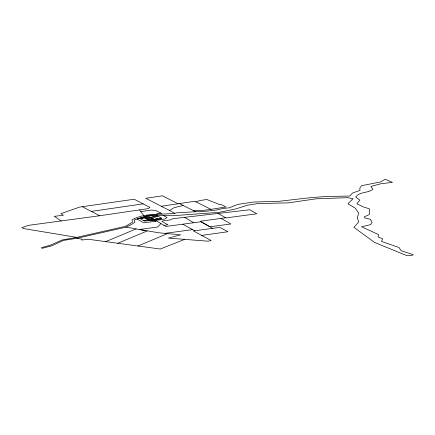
<?xml version="1.0" encoding="UTF-8"?>
<svg xmlns="http://www.w3.org/2000/svg" width="435" height="435" viewBox="0 0 435 435"><rect width="100%" height="100%" fill="white"/><g stroke="black" fill="none" stroke-linecap="round" stroke-linejoin="round"><path stroke-width="0.65" d="M160.923 223.552L157.791 226.988L139.363 229.517L158.797 232.774L180.617 234.862L168.465 238.103L208.229 241.202L211.154 240.528L193.499 230.952L218.256 227.603L220.708 227.788L227.951 231.725L201.688 235.395M178.007 203.776L162.494 195.81L145.768 198.289L169.492 210.475L174.022 207.745L183.13 205.45M126.21 227.113L131.897 224.221L134.964 222.16L134.23 219.903L148.966 215.314L152.848 215.069L172.619 215.733L219.213 212.329L235.792 208.925L247.075 205.276L257.71 203.58L288.345 202.857L315.973 198.844L347.445 197.659L353.046 198.692L347.924 203.825L355.341 208.213L358.734 213.188L357.227 217.804L358.755 221.861L353.905 227.353L374.551 242.425L407.165 255.764L412.277 255.231L413.25 254.682L401.124 250.734L399.015 247.504L381.528 241.474L382.637 238.766L378.02 236.928L378.619 234.606L361.567 226.766L370.625 224.629L372.007 222.35L370.457 219.316L364.965 217.962L364.269 216.88L369.326 214.493L369.484 208.854L363.671 207.033L356.896 203.841L359.788 200.133L355.727 197.039C359.587 191.4 367.879 193.45 372.909 189.301L370.837 186.419L381.163 183.684L392.457 182.395L385.154 179.236L380.587 181.933L361.512 185.723L359.799 188.154L360.001 190.361L352.589 193.004L349.903 196.016L324.668 196.571L308.317 197.92L279.39 201.264L253.583 202.052L238.157 204.33L229.234 207.821L222.992 208.463L216.168 210.089L206.848 211.154L177.708 212.715C162.494 215.564 146.16 211.916 131.935 219.854L132.544 222.133L125.427 226.352L75.63 237.63L62.368 239.908L50.085 245.286L41.483 247.673L41.95 248.385L51.988 245.715L63.456 240.414L77.077 238.244L126.21 227.113L145.551 230.642M105.716 241.632L136.09 228.919M117.793 243.268L147.264 230.92M137.977 246.003L167.513 233.606M184.761 239.315L160.243 249.027L88.267 239.261L81.693 240.049L82.117 239.245L77.077 238.244M195.973 201.856L199.703 200.557L206.826 199.502L220.24 204.782L221.306 204.586L226.037 206.957C215.276 208.501 204.629 210.964 193.635 210.709M148.966 215.314L137.003 218.946L143.806 222.861L156.736 221.078L165.849 226.461L201.106 221.741L209.904 226.787L230.887 223.981L221.062 218.413L200.241 221.246L212.644 228.359M156.198 214.107L160.684 213.003L162.021 214.237M161.282 206.261L194.826 201.28L211.149 209.452M61.204 220.936L54.299 216.336L63.374 215.238L60.954 213.628L79.648 207.093L134.203 199.23L149.944 207.419L148.041 208.653L99.658 215.755L28.373 225.363L21.75 227.75L25.007 228.794L76.707 237.385M140.82 211.611L151.364 210.067L155.665 210.393L160.684 213.003M91.268 211.394L143.126 203.874M163.957 225.341L167.97 224.775L161.972 221.497L163.201 220.817L170.629 219.865L172.858 218.707L249.804 209.757L256.808 213.781L225.95 217.93L218.055 213.449M221.062 218.413L225.689 217.783M165.001 233.367L192.634 229.604M141.962 218.288L145.132 217.859L144.523 217.511M157.927 216.141L153.457 216.739L151.913 215.852M145.611 218.348L150.814 217.647M146.709 218.979L151.913 218.278M147.802 219.61L153.006 218.908M143.534 220.561L148.634 219.876L149.64 220.458M156.959 218.756L161.428 218.152M148.895 220.24L154.099 219.539M157.519 219.077L154.398 219.501L151.114 217.609L154.235 217.19L157.965 219.338M179.378 203.575L195.712 211.753M82.362 206.755L99.658 215.755M182.733 224.199L194.777 230.767M169.492 210.475L174.854 213.433M163.299 215.423L167.051 217.495L164.686 219.044L154.479 220.686L155.442 221.257M184.587 217.342L193.684 222.736M139.532 209.904L143.936 215.771M161.695 218.31L160.684 218.968L144.54 221.143L140.402 218.761L150.075 215.825L157.557 215.929L161.695 218.31M149.722 217.016L144.518 217.717L149.988 220.871L155.192 220.17L149.722 217.016"/></g></svg>
